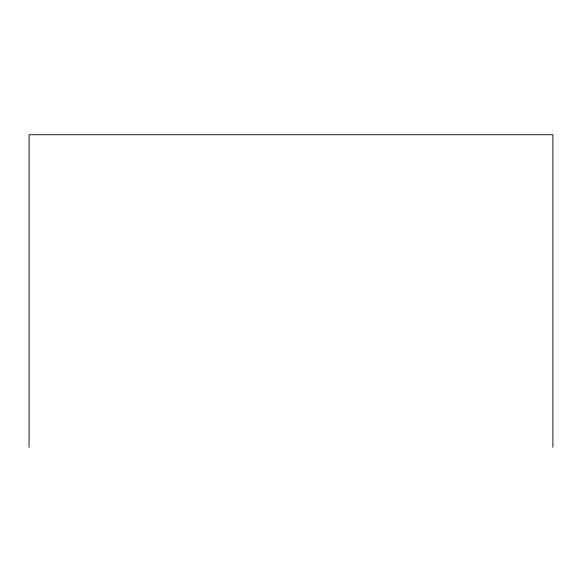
<?xml version="1.0" encoding="UTF-8"?>
<svg xmlns="http://www.w3.org/2000/svg" width="582" height="582" viewBox="0 0 582 582"><rect width="100%" height="100%" fill="white"/><g stroke="black" fill="none" stroke-linecap="round" stroke-linejoin="round"><path stroke-width="0.87" d="M552.9 447.252L552.9 134.748L29.1 134.748L29.1 447.252"/></g></svg>
